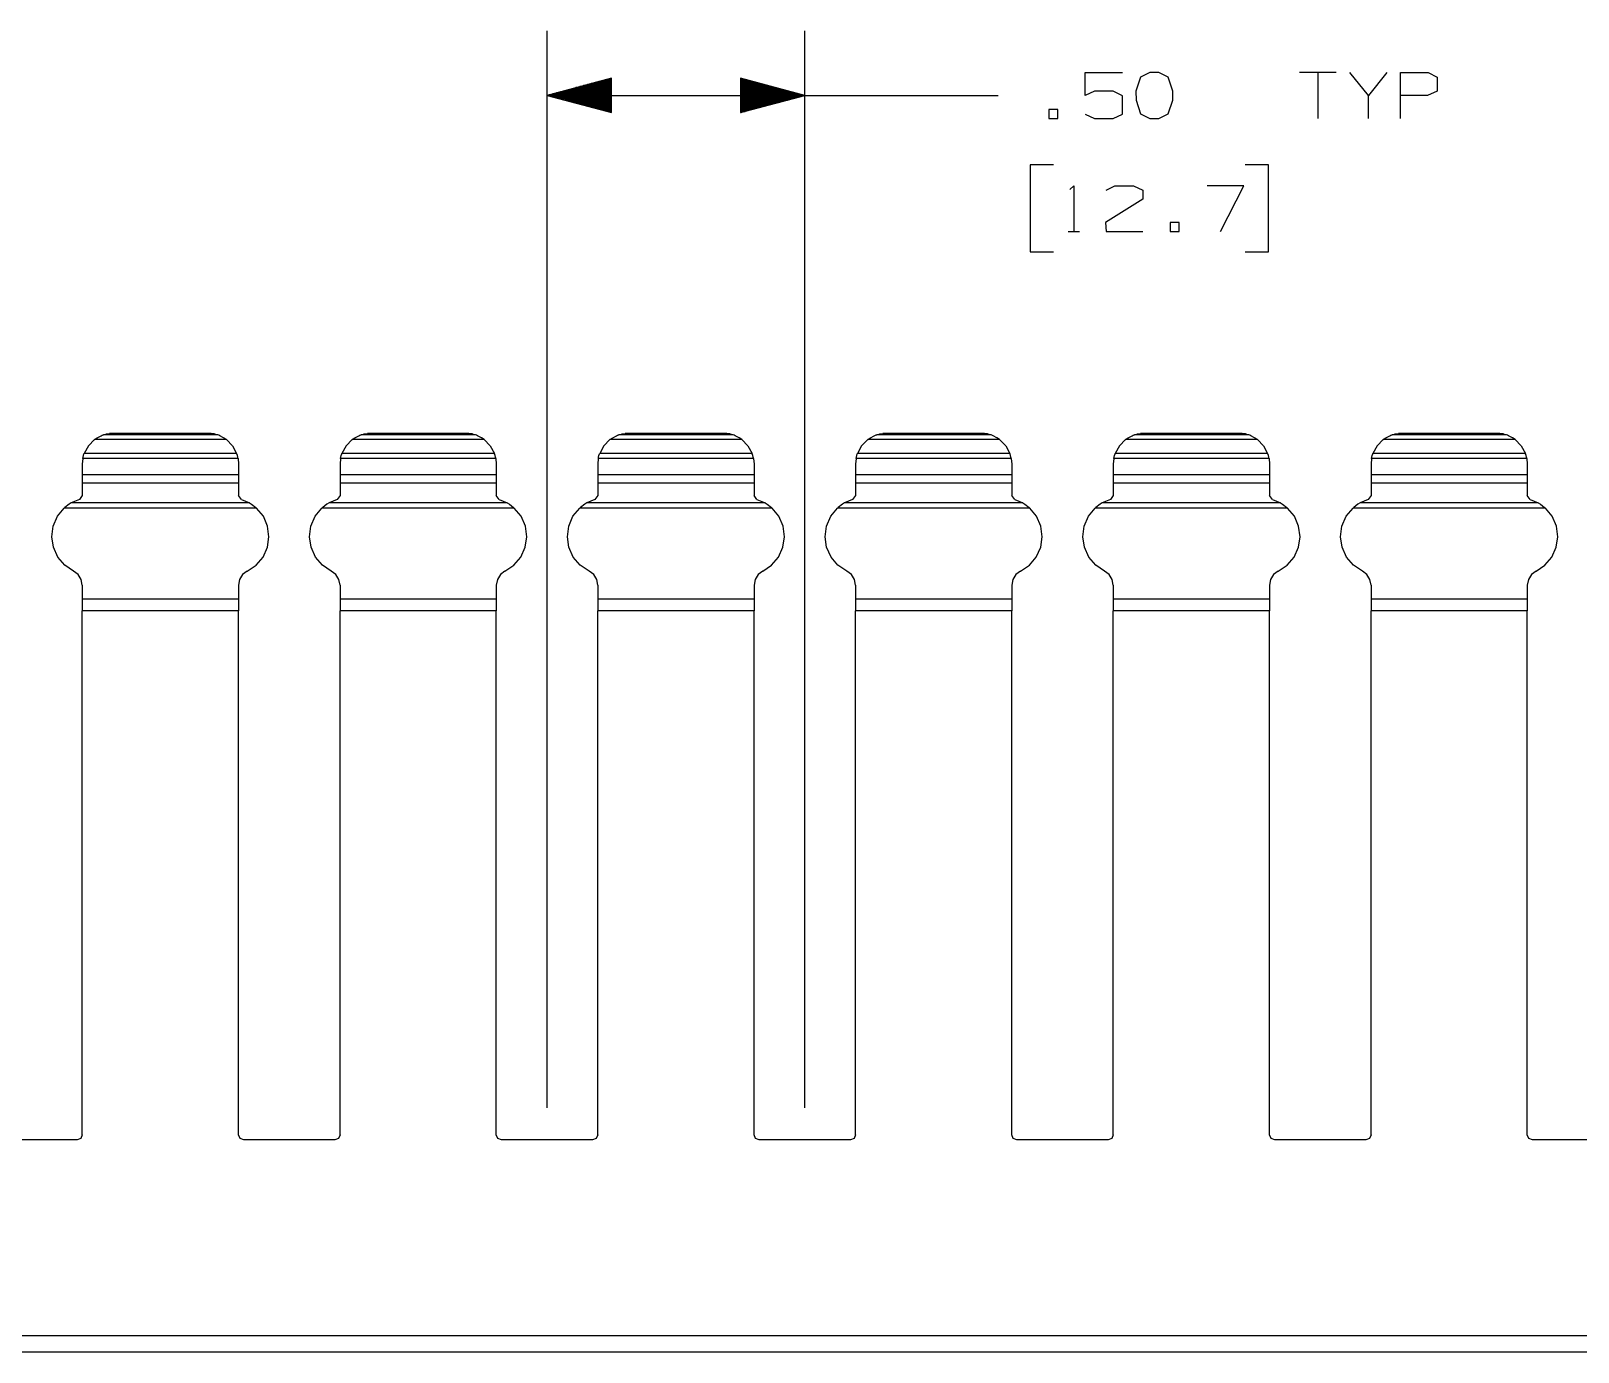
# Model space of a CAD drawing. Extents: x 0.6 to 16.4, y 0.4 to 10.6.
# Drawn here: x 9.152 to 12.153, y 3.28 to 5.843 of the extents above; entities that cross this region are included whole.
import ezdxf

# ---------------------------------------------------------------- set-up
doc = ezdxf.new("R2010")
doc.units = 0
doc.header["$MEASUREMENT"] = 0
doc.layers.add('1', color=7, linetype='Continuous')

msp = doc.modelspace()

# ---------------------------------------------------------------- linework, layer by layer
at = {"layer": '1', "color": 7, "linetype": 'Continuous'}
for p, q in [((10.152855, 3.753916), (10.152855, 5.842728)), ((10.652855, 3.753916), (10.652855, 5.842728)), ((10.277855, 5.751222), (10.152855, 5.717728)), ((10.277855, 5.732728), (10.208836, 5.732728)), ((10.277855, 5.734728), (10.2163, 5.734728)), ((10.277855, 5.736728), (10.223764, 5.736728)), ((10.277855, 5.738728), (10.231228, 5.738728)), ((10.277855, 5.740728), (10.238692, 5.740728)), ((10.277855, 5.742728), (10.246157, 5.742728)), ((10.277855, 5.744728), (10.25362, 5.744728)), ((10.277855, 5.746728), (10.261085, 5.746728)), ((10.277855, 5.748728), (10.268549, 5.748728)), ((10.277855, 5.750728), (10.276012, 5.750728)), ((10.277855, 5.750728), (10.276012, 5.750728)), ((10.277855, 5.684234), (10.277855, 5.751222)), ((10.652855, 5.717728), (10.527855, 5.751222)), ((10.527855, 5.751222), (10.527855, 5.684234)), ((10.527855, 5.750728), (10.529697, 5.750728)), ((10.527855, 5.750728), (10.529697, 5.750728)), ((10.527855, 5.748728), (10.537162, 5.748728)), ((10.527855, 5.746728), (10.544625, 5.746728)), ((10.527855, 5.744728), (10.55209, 5.744728)), ((10.527855, 5.742728), (10.559554, 5.742728)), ((10.527855, 5.740728), (10.567018, 5.740728)), ((10.527855, 5.738728), (10.574482, 5.738728)), ((10.527855, 5.736728), (10.581946, 5.736728)), ((10.527855, 5.734728), (10.58941, 5.734728)), ((10.527855, 5.732728), (10.596874, 5.732728)), ((11.196855, 5.717728), (11.196855, 5.76179)), ((11.196855, 5.76179), (11.269043, 5.76179)), ((11.304293, 5.753353), (11.294917, 5.726165)), ((11.322105, 5.76179), (11.304293, 5.753353)), ((11.339917, 5.76179), (11.322105, 5.76179)), ((11.35773, 5.753353), (11.339917, 5.76179)), ((11.367105, 5.726165), (11.35773, 5.753353)), ((11.683605, 5.76179), (11.612355, 5.76179)), ((11.64798, 5.76179), (11.64798, 5.672728)), ((11.746042, 5.717728), (11.710418, 5.76179)), ((11.781668, 5.76179), (11.746042, 5.717728)), ((11.80848, 5.672728), (11.80848, 5.76179)), ((11.80848, 5.76179), (11.861917, 5.76179)), ((11.861917, 5.76179), (11.87973, 5.753353)), ((11.87973, 5.753353), (11.87973, 5.726165)), ((10.152855, 5.717728), (10.777855, 5.717728)), ((10.152855, 5.717728), (10.277855, 5.684234)), ((10.277855, 5.718728), (10.156587, 5.718728)), ((10.277855, 5.716728), (10.156587, 5.716728)), ((10.277855, 5.720728), (10.164051, 5.720728)), ((10.277855, 5.714728), (10.164051, 5.714728)), ((10.277855, 5.722728), (10.171515, 5.722728)), ((10.277855, 5.712728), (10.171515, 5.712728)), ((10.277855, 5.724728), (10.17898, 5.724728)), ((10.277855, 5.710728), (10.17898, 5.710728)), ((10.277855, 5.726728), (10.186443, 5.726728)), ((10.277855, 5.708728), (10.186443, 5.708728)), ((10.277855, 5.728728), (10.193908, 5.728728)), ((10.277855, 5.706728), (10.193908, 5.706728)), ((10.277855, 5.730728), (10.201372, 5.730728)), ((10.277855, 5.704728), (10.201372, 5.704728)), ((10.277855, 5.702728), (10.208836, 5.702728)), ((10.527855, 5.730728), (10.604339, 5.730728)), ((10.527855, 5.728728), (10.611802, 5.728728)), ((10.527855, 5.726728), (10.619267, 5.726728)), ((10.527855, 5.724728), (10.626731, 5.724728)), ((10.527855, 5.722728), (10.634194, 5.722728)), ((10.527855, 5.720728), (10.641659, 5.720728)), ((10.527855, 5.718728), (10.649123, 5.718728)), ((10.527855, 5.684234), (10.652855, 5.717728)), ((10.527855, 5.716728), (10.649123, 5.716728)), ((10.527855, 5.714728), (10.641659, 5.714728)), ((10.527855, 5.712728), (10.634194, 5.712728)), ((10.527855, 5.710728), (10.626731, 5.710728)), ((10.527855, 5.708728), (10.619267, 5.708728)), ((10.527855, 5.706728), (10.611802, 5.706728)), ((10.527855, 5.704728), (10.604339, 5.704728)), ((10.527855, 5.702728), (10.596874, 5.702728)), ((10.777855, 5.717728), (11.027855, 5.717728)), ((11.214667, 5.726165), (11.196855, 5.717728)), ((11.25123, 5.726165), (11.214667, 5.726165)), ((11.269043, 5.71679), (11.25123, 5.726165)), ((11.269043, 5.681165), (11.269043, 5.71679)), ((11.294917, 5.726165), (11.295855, 5.708353)), ((11.295855, 5.708353), (11.304293, 5.682103)), ((11.35773, 5.682103), (11.367105, 5.708353)), ((11.367105, 5.708353), (11.367105, 5.726165)), ((11.746042, 5.672728), (11.746042, 5.717728)), ((11.86098, 5.717728), (11.80848, 5.717728)), ((11.87973, 5.726165), (11.86098, 5.717728)), ((10.277855, 5.700728), (10.2163, 5.700728)), ((10.277855, 5.698728), (10.223764, 5.698728)), ((10.277855, 5.696728), (10.231228, 5.696728)), ((10.277855, 5.694728), (10.238692, 5.694728)), ((10.277855, 5.692728), (10.246157, 5.692728)), ((10.277855, 5.690728), (10.25362, 5.690728)), ((10.277855, 5.688728), (10.261085, 5.688728)), ((10.277855, 5.686728), (10.268549, 5.686728)), ((10.277855, 5.684728), (10.276012, 5.684728)), ((10.277855, 5.684728), (10.276012, 5.684728)), ((10.527855, 5.700728), (10.58941, 5.700728)), ((10.527855, 5.698728), (10.581946, 5.698728)), ((10.527855, 5.696728), (10.574482, 5.696728)), ((10.527855, 5.694728), (10.567018, 5.694728)), ((10.527855, 5.692728), (10.559554, 5.692728)), ((10.527855, 5.690728), (10.55209, 5.690728)), ((10.527855, 5.688728), (10.544625, 5.688728)), ((10.527855, 5.686728), (10.537162, 5.686728)), ((10.527855, 5.684728), (10.529697, 5.684728)), ((10.527855, 5.684728), (10.529697, 5.684728)), ((11.143792, 5.69054), (11.12598, 5.69054)), ((11.12598, 5.69054), (11.12598, 5.672728)), ((11.12598, 5.672728), (11.143792, 5.672728)), ((11.143792, 5.672728), (11.143792, 5.69054)), ((11.196855, 5.681165), (11.214667, 5.672728)), ((11.214667, 5.672728), (11.25123, 5.672728)), ((11.25123, 5.672728), (11.269043, 5.681165)), ((11.304293, 5.682103), (11.322105, 5.672728)), ((11.322105, 5.672728), (11.339917, 5.672728)), ((11.339917, 5.672728), (11.35773, 5.682103)), ((11.135355, 5.582728), (11.090355, 5.582728)), ((11.090355, 5.582728), (11.090355, 5.413978)), ((11.552355, 5.582728), (11.507355, 5.582728)), ((11.552355, 5.413978), (11.552355, 5.582728)), ((11.16723, 5.534915), (11.17473, 5.542415)), ((11.17473, 5.542415), (11.17473, 5.453353)), ((11.237167, 5.533978), (11.254043, 5.542415)), ((11.254043, 5.542415), (11.290605, 5.542415)), ((11.290605, 5.542415), (11.308417, 5.533978)), ((11.308417, 5.533978), (11.308417, 5.516165)), ((11.504542, 5.542415), (11.433292, 5.542415)), ((11.459542, 5.453353), (11.504542, 5.542415)), ((11.308417, 5.516165), (11.23623, 5.471165)), ((11.23623, 5.471165), (11.237167, 5.453353)), ((11.379292, 5.471165), (11.36148, 5.471165)), ((11.36148, 5.471165), (11.36148, 5.453353)), ((11.379292, 5.453353), (11.379292, 5.471165)), ((11.16348, 5.453353), (11.18598, 5.453353)), ((11.237167, 5.453353), (11.308417, 5.453353)), ((11.36148, 5.453353), (11.379292, 5.453353)), ((11.090355, 5.413978), (11.135355, 5.413978)), ((11.507355, 5.413978), (11.552355, 5.413978)), ((9.274944, 5.050028), (9.263115, 5.03806)), ((9.274944, 5.050028), (9.280248, 5.053634)), ((9.530766, 5.050028), (9.274944, 5.050028)), ((9.280248, 5.053634), (9.287721, 5.057463)), ((9.287721, 5.057463), (9.289796, 5.058304)), ((9.289796, 5.058304), (9.291581, 5.058956)), ((9.291581, 5.058956), (9.29215, 5.059151)), ((9.29215, 5.059151), (9.292308, 5.059204)), ((9.292308, 5.059204), (9.295266, 5.060106)), ((9.513402, 5.059204), (9.292308, 5.059204)), ((9.295266, 5.060106), (9.298267, 5.060854)), ((9.298267, 5.060854), (9.301303, 5.061447)), ((9.301303, 5.061447), (9.304364, 5.061882)), ((9.501346, 5.061882), (9.304364, 5.061882)), ((9.504408, 5.061447), (9.501346, 5.061882)), ((9.507442, 5.060854), (9.504408, 5.061447)), ((9.510444, 5.060106), (9.507442, 5.060854)), ((9.513402, 5.059204), (9.510444, 5.060106)), ((9.51356, 5.059151), (9.513402, 5.059204)), ((9.514129, 5.058956), (9.51356, 5.059151)), ((9.515914, 5.058304), (9.514129, 5.058956)), ((9.517989, 5.057463), (9.515914, 5.058304)), ((9.525462, 5.053634), (9.517989, 5.057463)), ((9.530766, 5.050028), (9.525462, 5.053634)), ((9.530766, 5.050028), (9.542596, 5.03806)), ((9.774944, 5.050028), (9.763115, 5.03806)), ((9.774944, 5.050028), (9.780248, 5.053634)), ((10.030766, 5.050028), (9.774944, 5.050028)), ((9.780248, 5.053634), (9.787721, 5.057463)), ((9.787721, 5.057463), (9.789796, 5.058304)), ((9.789796, 5.058304), (9.791581, 5.058956)), ((9.791581, 5.058956), (9.79215, 5.059151)), ((9.79215, 5.059151), (9.792308, 5.059204)), ((9.792308, 5.059204), (9.795266, 5.060106)), ((10.013402, 5.059204), (9.792308, 5.059204)), ((9.795266, 5.060106), (9.798267, 5.060854)), ((9.798267, 5.060854), (9.801303, 5.061447)), ((9.801303, 5.061447), (9.804364, 5.061882)), ((10.001346, 5.061882), (9.804364, 5.061882)), ((10.004408, 5.061447), (10.001346, 5.061882)), ((10.007442, 5.060854), (10.004408, 5.061447)), ((10.010444, 5.060106), (10.007442, 5.060854)), ((10.013402, 5.059204), (10.010444, 5.060106)), ((10.01356, 5.059151), (10.013402, 5.059204)), ((10.014129, 5.058956), (10.01356, 5.059151)), ((10.015914, 5.058304), (10.014129, 5.058956)), ((10.017989, 5.057463), (10.015914, 5.058304)), ((10.025462, 5.053634), (10.017989, 5.057463)), ((10.030766, 5.050028), (10.025462, 5.053634)), ((10.030766, 5.050028), (10.042596, 5.03806)), ((10.274944, 5.050028), (10.263115, 5.03806)), ((10.274944, 5.050028), (10.280248, 5.053634)), ((10.530766, 5.050028), (10.274944, 5.050028)), ((10.280248, 5.053634), (10.287721, 5.057463)), ((10.287721, 5.057463), (10.289796, 5.058304)), ((10.289796, 5.058304), (10.291581, 5.058956)), ((10.291581, 5.058956), (10.29215, 5.059151)), ((10.29215, 5.059151), (10.292308, 5.059204)), ((10.292308, 5.059204), (10.295266, 5.060106)), ((10.513402, 5.059204), (10.292308, 5.059204)), ((10.295266, 5.060106), (10.298267, 5.060854)), ((10.298267, 5.060854), (10.301303, 5.061447)), ((10.301303, 5.061447), (10.304364, 5.061882)), ((10.501346, 5.061882), (10.304364, 5.061882)), ((10.504408, 5.061447), (10.501346, 5.061882)), ((10.507442, 5.060854), (10.504408, 5.061447)), ((10.510444, 5.060106), (10.507442, 5.060854)), ((10.513402, 5.059204), (10.510444, 5.060106)), ((10.51356, 5.059151), (10.513402, 5.059204)), ((10.514129, 5.058956), (10.51356, 5.059151)), ((10.515914, 5.058304), (10.514129, 5.058956)), ((10.517989, 5.057463), (10.515914, 5.058304)), ((10.525462, 5.053634), (10.517989, 5.057463)), ((10.530766, 5.050028), (10.525462, 5.053634)), ((10.530766, 5.050028), (10.542596, 5.03806)), ((10.774944, 5.050028), (10.763115, 5.03806)), ((10.774944, 5.050028), (10.780248, 5.053634)), ((11.030766, 5.050028), (10.774944, 5.050028)), ((10.780248, 5.053634), (10.787721, 5.057463)), ((10.787721, 5.057463), (10.789796, 5.058304)), ((10.789796, 5.058304), (10.791581, 5.058956)), ((10.791581, 5.058956), (10.79215, 5.059151)), ((10.79215, 5.059151), (10.792308, 5.059204)), ((10.792308, 5.059204), (10.795266, 5.060106)), ((11.013402, 5.059204), (10.792308, 5.059204)), ((10.795266, 5.060106), (10.798267, 5.060854)), ((10.798267, 5.060854), (10.801303, 5.061447)), ((10.801303, 5.061447), (10.804364, 5.061882)), ((11.001346, 5.061882), (10.804364, 5.061882)), ((11.004408, 5.061447), (11.001346, 5.061882)), ((11.007442, 5.060854), (11.004408, 5.061447)), ((11.010444, 5.060106), (11.007442, 5.060854)), ((11.013402, 5.059204), (11.010444, 5.060106)), ((11.01356, 5.059151), (11.013402, 5.059204)), ((11.014129, 5.058956), (11.01356, 5.059151)), ((11.015914, 5.058304), (11.014129, 5.058956)), ((11.017989, 5.057463), (11.015914, 5.058304)), ((11.025462, 5.053634), (11.017989, 5.057463)), ((11.030766, 5.050028), (11.025462, 5.053634)), ((11.030766, 5.050028), (11.042596, 5.03806)), ((11.274944, 5.050028), (11.263115, 5.03806)), ((11.274944, 5.050028), (11.280248, 5.053634)), ((11.530766, 5.050028), (11.274944, 5.050028)), ((11.280248, 5.053634), (11.287721, 5.057463)), ((11.287721, 5.057463), (11.289796, 5.058304)), ((11.289796, 5.058304), (11.291581, 5.058956)), ((11.291581, 5.058956), (11.29215, 5.059151)), ((11.29215, 5.059151), (11.292308, 5.059204)), ((11.292308, 5.059204), (11.295266, 5.060106)), ((11.513402, 5.059204), (11.292308, 5.059204)), ((11.295266, 5.060106), (11.298267, 5.060854)), ((11.298267, 5.060854), (11.301303, 5.061447)), ((11.301303, 5.061447), (11.304364, 5.061882)), ((11.501346, 5.061882), (11.304364, 5.061882)), ((11.504408, 5.061447), (11.501346, 5.061882)), ((11.507442, 5.060854), (11.504408, 5.061447)), ((11.510444, 5.060106), (11.507442, 5.060854)), ((11.513402, 5.059204), (11.510444, 5.060106)), ((11.51356, 5.059151), (11.513402, 5.059204)), ((11.514129, 5.058956), (11.51356, 5.059151)), ((11.515914, 5.058304), (11.514129, 5.058956)), ((11.517989, 5.057463), (11.515914, 5.058304)), ((11.525462, 5.053634), (11.517989, 5.057463)), ((11.530766, 5.050028), (11.525462, 5.053634)), ((11.530766, 5.050028), (11.542596, 5.03806)), ((11.774944, 5.050028), (11.763115, 5.03806)), ((11.774944, 5.050028), (11.780248, 5.053634)), ((12.030766, 5.050028), (11.774944, 5.050028)), ((11.780248, 5.053634), (11.787721, 5.057463)), ((11.787721, 5.057463), (11.789796, 5.058304)), ((11.789796, 5.058304), (11.791581, 5.058956)), ((11.791581, 5.058956), (11.79215, 5.059151)), ((11.79215, 5.059151), (11.792308, 5.059204)), ((11.792308, 5.059204), (11.795266, 5.060106)), ((12.013402, 5.059204), (11.792308, 5.059204)), ((11.795266, 5.060106), (11.798267, 5.060854)), ((11.798267, 5.060854), (11.801303, 5.061447)), ((11.801303, 5.061447), (11.804364, 5.061882)), ((12.001346, 5.061882), (11.804364, 5.061882)), ((12.004408, 5.061447), (12.001346, 5.061882)), ((12.007442, 5.060854), (12.004408, 5.061447)), ((12.010444, 5.060106), (12.007442, 5.060854)), ((12.013402, 5.059204), (12.010444, 5.060106)), ((12.01356, 5.059151), (12.013402, 5.059204)), ((12.014129, 5.058956), (12.01356, 5.059151)), ((12.015914, 5.058304), (12.014129, 5.058956)), ((12.017989, 5.057463), (12.015914, 5.058304)), ((12.025462, 5.053634), (12.017989, 5.057463)), ((12.030766, 5.050028), (12.025462, 5.053634)), ((12.030766, 5.050028), (12.042596, 5.03806)), ((9.2523, 5.0133), (9.25128, 5.002282)), ((9.2523, 5.0133), (9.25246, 5.014121)), ((9.55341, 5.0133), (9.2523, 5.0133)), ((9.25246, 5.014121), (9.252913, 5.016185)), ((9.252913, 5.016185), (9.253632, 5.018915)), ((9.253632, 5.018915), (9.254627, 5.022042)), ((9.254627, 5.022042), (9.255074, 5.023278)), ((9.263115, 5.03806), (9.255074, 5.023278)), ((9.550636, 5.023278), (9.255074, 5.023278)), ((9.542596, 5.03806), (9.550636, 5.023278)), ((9.551083, 5.022042), (9.550636, 5.023278)), ((9.552078, 5.018915), (9.551083, 5.022042)), ((9.552797, 5.016185), (9.552078, 5.018915)), ((9.55325, 5.014121), (9.552797, 5.016185)), ((9.55341, 5.0133), (9.55325, 5.014121)), ((9.55341, 5.0133), (9.55443, 5.002282)), ((9.7523, 5.0133), (9.75128, 5.002282)), ((9.7523, 5.0133), (9.75246, 5.014121)), ((10.05341, 5.0133), (9.7523, 5.0133)), ((9.75246, 5.014121), (9.752913, 5.016185)), ((9.752913, 5.016185), (9.753632, 5.018915)), ((9.753632, 5.018915), (9.754627, 5.022042)), ((9.754627, 5.022042), (9.755074, 5.023278)), ((9.763115, 5.03806), (9.755074, 5.023278)), ((10.050636, 5.023278), (9.755074, 5.023278)), ((10.042596, 5.03806), (10.050636, 5.023278)), ((10.051083, 5.022042), (10.050636, 5.023278)), ((10.052078, 5.018915), (10.051083, 5.022042)), ((10.052797, 5.016185), (10.052078, 5.018915)), ((10.05325, 5.014121), (10.052797, 5.016185)), ((10.05341, 5.0133), (10.05325, 5.014121)), ((10.05341, 5.0133), (10.05443, 5.002282)), ((10.2523, 5.0133), (10.25128, 5.002282)), ((10.2523, 5.0133), (10.25246, 5.014121)), ((10.55341, 5.0133), (10.2523, 5.0133)), ((10.25246, 5.014121), (10.252913, 5.016185)), ((10.252913, 5.016185), (10.253632, 5.018915)), ((10.253632, 5.018915), (10.254627, 5.022042)), ((10.254627, 5.022042), (10.255074, 5.023278)), ((10.263115, 5.03806), (10.255074, 5.023278)), ((10.550636, 5.023278), (10.255074, 5.023278)), ((10.542596, 5.03806), (10.550636, 5.023278)), ((10.551083, 5.022042), (10.550636, 5.023278)), ((10.552078, 5.018915), (10.551083, 5.022042)), ((10.552797, 5.016185), (10.552078, 5.018915)), ((10.55325, 5.014121), (10.552797, 5.016185)), ((10.55341, 5.0133), (10.55325, 5.014121)), ((10.55341, 5.0133), (10.55443, 5.002282)), ((10.7523, 5.0133), (10.75128, 5.002282)), ((10.7523, 5.0133), (10.75246, 5.014121)), ((11.05341, 5.0133), (10.7523, 5.0133)), ((10.75246, 5.014121), (10.752913, 5.016185)), ((10.752913, 5.016185), (10.753632, 5.018915)), ((10.753632, 5.018915), (10.754627, 5.022042)), ((10.754627, 5.022042), (10.755074, 5.023278)), ((10.763115, 5.03806), (10.755074, 5.023278)), ((11.050636, 5.023278), (10.755074, 5.023278)), ((11.042596, 5.03806), (11.050636, 5.023278)), ((11.051083, 5.022042), (11.050636, 5.023278)), ((11.052078, 5.018915), (11.051083, 5.022042)), ((11.052797, 5.016185), (11.052078, 5.018915)), ((11.05325, 5.014121), (11.052797, 5.016185)), ((11.05341, 5.0133), (11.05325, 5.014121)), ((11.05341, 5.0133), (11.05443, 5.002282)), ((11.2523, 5.0133), (11.25128, 5.002282)), ((11.2523, 5.0133), (11.25246, 5.014121)), ((11.55341, 5.0133), (11.2523, 5.0133)), ((11.25246, 5.014121), (11.252913, 5.016185)), ((11.252913, 5.016185), (11.253632, 5.018915)), ((11.253632, 5.018915), (11.254627, 5.022042)), ((11.254627, 5.022042), (11.255074, 5.023278)), ((11.263115, 5.03806), (11.255074, 5.023278)), ((11.550636, 5.023278), (11.255074, 5.023278)), ((11.542596, 5.03806), (11.550636, 5.023278)), ((11.551083, 5.022042), (11.550636, 5.023278)), ((11.552078, 5.018915), (11.551083, 5.022042)), ((11.552797, 5.016185), (11.552078, 5.018915)), ((11.55325, 5.014121), (11.552797, 5.016185)), ((11.55341, 5.0133), (11.55325, 5.014121)), ((11.55341, 5.0133), (11.55443, 5.002282)), ((11.7523, 5.0133), (11.75128, 5.002282)), ((11.7523, 5.0133), (11.75246, 5.014121)), ((12.05341, 5.0133), (11.7523, 5.0133)), ((11.75246, 5.014121), (11.752913, 5.016185)), ((11.752913, 5.016185), (11.753632, 5.018915)), ((11.753632, 5.018915), (11.754627, 5.022042)), ((11.754627, 5.022042), (11.755074, 5.023278)), ((11.763115, 5.03806), (11.755074, 5.023278)), ((12.050636, 5.023278), (11.755074, 5.023278)), ((12.042596, 5.03806), (12.050636, 5.023278)), ((12.051083, 5.022042), (12.050636, 5.023278)), ((12.052078, 5.018915), (12.051083, 5.022042)), ((12.052797, 5.016185), (12.052078, 5.018915)), ((12.05325, 5.014121), (12.052797, 5.016185)), ((12.05341, 5.0133), (12.05325, 5.014121)), ((12.05341, 5.0133), (12.05443, 5.002282)), ((9.25128, 5.002282), (9.25128, 4.981414)), ((9.55443, 5.002282), (9.55443, 4.981414)), ((9.75128, 5.002282), (9.75128, 4.981414)), ((10.05443, 5.002282), (10.05443, 4.981414)), ((10.25128, 5.002282), (10.25128, 4.981414)), ((10.55443, 5.002282), (10.55443, 4.981414)), ((10.75128, 5.002282), (10.75128, 4.981414)), ((11.05443, 5.002282), (11.05443, 4.981414)), ((11.25128, 5.002282), (11.25128, 4.981414)), ((11.55443, 5.002282), (11.55443, 4.981414)), ((11.75128, 5.002282), (11.75128, 4.981414)), ((12.05443, 5.002282), (12.05443, 4.981414)), ((9.55443, 4.981414), (9.25128, 4.981414)), ((9.25128, 4.981414), (9.25128, 4.975233)), ((9.25128, 4.975233), (9.25128, 4.965448)), ((9.55443, 4.965448), (9.25128, 4.965448)), ((9.25128, 4.965448), (9.25128, 4.941604)), ((9.55443, 4.981414), (9.55443, 4.975233)), ((9.55443, 4.975233), (9.55443, 4.965448)), ((9.55443, 4.965448), (9.55443, 4.941604)), ((10.05443, 4.981414), (9.75128, 4.981414)), ((9.75128, 4.981414), (9.75128, 4.975233)), ((9.75128, 4.975233), (9.75128, 4.965448)), ((10.05443, 4.965448), (9.75128, 4.965448)), ((9.75128, 4.965448), (9.75128, 4.941604)), ((10.05443, 4.981414), (10.05443, 4.975233)), ((10.05443, 4.975233), (10.05443, 4.965448)), ((10.05443, 4.965448), (10.05443, 4.941604)), ((10.55443, 4.981414), (10.25128, 4.981414)), ((10.25128, 4.981414), (10.25128, 4.975233)), ((10.25128, 4.975233), (10.25128, 4.965448)), ((10.55443, 4.965448), (10.25128, 4.965448)), ((10.25128, 4.965448), (10.25128, 4.941604)), ((10.55443, 4.981414), (10.55443, 4.975233)), ((10.55443, 4.975233), (10.55443, 4.965448)), ((10.55443, 4.965448), (10.55443, 4.941604)), ((11.05443, 4.981414), (10.75128, 4.981414)), ((10.75128, 4.981414), (10.75128, 4.975233)), ((10.75128, 4.975233), (10.75128, 4.965448)), ((11.05443, 4.965448), (10.75128, 4.965448)), ((10.75128, 4.965448), (10.75128, 4.941604)), ((11.05443, 4.981414), (11.05443, 4.975233)), ((11.05443, 4.975233), (11.05443, 4.965448)), ((11.05443, 4.965448), (11.05443, 4.941604)), ((11.55443, 4.981414), (11.25128, 4.981414)), ((11.25128, 4.981414), (11.25128, 4.975233)), ((11.25128, 4.975233), (11.25128, 4.965448)), ((11.55443, 4.965448), (11.25128, 4.965448)), ((11.25128, 4.965448), (11.25128, 4.941604)), ((11.55443, 4.981414), (11.55443, 4.975233)), ((11.55443, 4.975233), (11.55443, 4.965448)), ((11.55443, 4.965448), (11.55443, 4.941604)), ((12.05443, 4.981414), (11.75128, 4.981414)), ((11.75128, 4.981414), (11.75128, 4.975233)), ((11.75128, 4.975233), (11.75128, 4.965448)), ((12.05443, 4.965448), (11.75128, 4.965448)), ((11.75128, 4.965448), (11.75128, 4.941604)), ((12.05443, 4.981414), (12.05443, 4.975233)), ((12.05443, 4.975233), (12.05443, 4.965448)), ((12.05443, 4.965448), (12.05443, 4.941604)), ((9.225871, 4.924701), (9.217688, 4.918445)), ((9.229953, 4.927216), (9.225871, 4.924701)), ((9.245588, 4.933944), (9.229953, 4.927216)), ((9.575758, 4.927216), (9.229953, 4.927216)), ((9.25128, 4.941604), (9.245588, 4.933944)), ((9.560122, 4.933944), (9.55443, 4.941604)), ((9.560122, 4.933944), (9.575758, 4.927216)), ((9.575758, 4.927216), (9.57984, 4.924701)), ((9.57984, 4.924701), (9.588023, 4.918445)), ((9.725871, 4.924701), (9.717688, 4.918445)), ((9.729953, 4.927216), (9.725871, 4.924701)), ((9.745588, 4.933944), (9.729953, 4.927216)), ((10.075758, 4.927216), (9.729953, 4.927216)), ((9.75128, 4.941604), (9.745588, 4.933944)), ((10.060122, 4.933944), (10.05443, 4.941604)), ((10.060122, 4.933944), (10.075758, 4.927216)), ((10.075758, 4.927216), (10.07984, 4.924701)), ((10.07984, 4.924701), (10.088023, 4.918445)), ((10.225871, 4.924701), (10.217688, 4.918445)), ((10.229953, 4.927216), (10.225871, 4.924701)), ((10.245588, 4.933944), (10.229953, 4.927216)), ((10.575758, 4.927216), (10.229953, 4.927216)), ((10.25128, 4.941604), (10.245588, 4.933944)), ((10.560122, 4.933944), (10.55443, 4.941604)), ((10.560122, 4.933944), (10.575758, 4.927216)), ((10.575758, 4.927216), (10.57984, 4.924701)), ((10.57984, 4.924701), (10.588023, 4.918445)), ((10.725871, 4.924701), (10.717688, 4.918445)), ((10.729953, 4.927216), (10.725871, 4.924701)), ((10.745588, 4.933944), (10.729953, 4.927216)), ((11.075758, 4.927216), (10.729953, 4.927216)), ((10.75128, 4.941604), (10.745588, 4.933944)), ((11.060122, 4.933944), (11.05443, 4.941604)), ((11.060122, 4.933944), (11.075758, 4.927216)), ((11.075758, 4.927216), (11.07984, 4.924701)), ((11.07984, 4.924701), (11.088023, 4.918445)), ((11.225871, 4.924701), (11.217688, 4.918445)), ((11.229953, 4.927216), (11.225871, 4.924701)), ((11.245588, 4.933944), (11.229953, 4.927216)), ((11.575758, 4.927216), (11.229953, 4.927216)), ((11.25128, 4.941604), (11.245588, 4.933944)), ((11.560122, 4.933944), (11.55443, 4.941604)), ((11.560122, 4.933944), (11.575758, 4.927216)), ((11.575758, 4.927216), (11.57984, 4.924701)), ((11.57984, 4.924701), (11.588023, 4.918445)), ((11.725871, 4.924701), (11.717688, 4.918445)), ((11.729953, 4.927216), (11.725871, 4.924701)), ((11.745588, 4.933944), (11.729953, 4.927216)), ((12.075758, 4.927216), (11.729953, 4.927216)), ((11.75128, 4.941604), (11.745588, 4.933944)), ((12.060122, 4.933944), (12.05443, 4.941604)), ((12.060122, 4.933944), (12.075758, 4.927216)), ((12.075758, 4.927216), (12.07984, 4.924701)), ((12.07984, 4.924701), (12.088023, 4.918445)), ((9.194934, 4.882107), (9.203171, 4.901147)), ((9.203171, 4.901147), (9.21631, 4.917202)), ((9.217688, 4.918445), (9.21631, 4.917202)), ((9.5894, 4.917202), (9.21631, 4.917202)), ((9.588023, 4.918445), (9.5894, 4.917202)), ((9.602539, 4.901147), (9.5894, 4.917202)), ((9.610776, 4.882107), (9.602539, 4.901147)), ((9.694934, 4.882107), (9.703171, 4.901147)), ((9.703171, 4.901147), (9.71631, 4.917202)), ((9.717688, 4.918445), (9.71631, 4.917202)), ((10.0894, 4.917202), (9.71631, 4.917202)), ((10.088023, 4.918445), (10.0894, 4.917202)), ((10.102539, 4.901147), (10.0894, 4.917202)), ((10.110776, 4.882107), (10.102539, 4.901147)), ((10.194934, 4.882107), (10.203171, 4.901147)), ((10.203171, 4.901147), (10.21631, 4.917202)), ((10.217688, 4.918445), (10.21631, 4.917202)), ((10.5894, 4.917202), (10.21631, 4.917202)), ((10.588023, 4.918445), (10.5894, 4.917202)), ((10.602539, 4.901147), (10.5894, 4.917202)), ((10.610776, 4.882107), (10.602539, 4.901147)), ((10.694934, 4.882107), (10.703171, 4.901147)), ((10.703171, 4.901147), (10.71631, 4.917202)), ((10.717688, 4.918445), (10.71631, 4.917202)), ((11.0894, 4.917202), (10.71631, 4.917202)), ((11.088023, 4.918445), (11.0894, 4.917202)), ((11.102539, 4.901147), (11.0894, 4.917202)), ((11.110776, 4.882107), (11.102539, 4.901147)), ((11.194934, 4.882107), (11.203171, 4.901147)), ((11.203171, 4.901147), (11.21631, 4.917202)), ((11.217688, 4.918445), (11.21631, 4.917202)), ((11.5894, 4.917202), (11.21631, 4.917202)), ((11.588023, 4.918445), (11.5894, 4.917202)), ((11.602539, 4.901147), (11.5894, 4.917202)), ((11.610776, 4.882107), (11.602539, 4.901147)), ((11.694934, 4.882107), (11.703171, 4.901147)), ((11.703171, 4.901147), (11.71631, 4.917202)), ((11.717688, 4.918445), (11.71631, 4.917202)), ((12.0894, 4.917202), (11.71631, 4.917202)), ((12.088023, 4.918445), (12.0894, 4.917202)), ((12.102539, 4.901147), (12.0894, 4.917202)), ((12.110776, 4.882107), (12.102539, 4.901147)), ((9.192227, 4.861539), (9.194934, 4.882107)), ((9.613482, 4.861539), (9.610776, 4.882107)), ((9.692227, 4.861539), (9.694934, 4.882107)), ((10.113482, 4.861539), (10.110776, 4.882107)), ((10.192227, 4.861539), (10.194934, 4.882107)), ((10.613482, 4.861539), (10.610776, 4.882107)), ((10.692227, 4.861539), (10.694934, 4.882107)), ((11.113482, 4.861539), (11.110776, 4.882107)), ((11.192227, 4.861539), (11.194934, 4.882107)), ((11.613482, 4.861539), (11.610776, 4.882107)), ((11.692227, 4.861539), (11.694934, 4.882107)), ((12.113482, 4.861539), (12.110776, 4.882107)), ((9.195259, 4.841016), (9.192227, 4.861539)), ((9.203797, 4.822109), (9.195259, 4.841016)), ((9.601912, 4.822109), (9.610451, 4.841016)), ((9.610451, 4.841016), (9.613482, 4.861539)), ((9.695259, 4.841016), (9.692227, 4.861539)), ((9.703797, 4.822109), (9.695259, 4.841016)), ((10.101912, 4.822109), (10.110451, 4.841016)), ((10.110451, 4.841016), (10.113482, 4.861539)), ((10.195259, 4.841016), (10.192227, 4.861539)), ((10.203797, 4.822109), (10.195259, 4.841016)), ((10.601912, 4.822109), (10.610451, 4.841016)), ((10.610451, 4.841016), (10.613482, 4.861539)), ((10.695259, 4.841016), (10.692227, 4.861539)), ((10.703797, 4.822109), (10.695259, 4.841016)), ((11.101912, 4.822109), (11.110451, 4.841016)), ((11.110451, 4.841016), (11.113482, 4.861539)), ((11.195259, 4.841016), (11.192227, 4.861539)), ((11.203797, 4.822109), (11.195259, 4.841016)), ((11.601912, 4.822109), (11.610451, 4.841016)), ((11.610451, 4.841016), (11.613482, 4.861539)), ((11.695259, 4.841016), (11.692227, 4.861539)), ((11.703797, 4.822109), (11.695259, 4.841016)), ((12.101912, 4.822109), (12.110451, 4.841016)), ((12.110451, 4.841016), (12.113482, 4.861539)), ((9.217188, 4.806264), (9.203797, 4.822109)), ((9.234407, 4.794694), (9.217188, 4.806264)), ((9.571302, 4.794694), (9.588522, 4.806264)), ((9.588522, 4.806264), (9.601912, 4.822109)), ((9.717188, 4.806264), (9.703797, 4.822109)), ((9.734407, 4.794694), (9.717188, 4.806264)), ((10.071302, 4.794694), (10.088522, 4.806264)), ((10.088522, 4.806264), (10.101912, 4.822109)), ((10.217188, 4.806264), (10.203797, 4.822109)), ((10.234407, 4.794694), (10.217188, 4.806264)), ((10.571302, 4.794694), (10.588522, 4.806264)), ((10.588522, 4.806264), (10.601912, 4.822109)), ((10.717188, 4.806264), (10.703797, 4.822109)), ((10.734407, 4.794694), (10.717188, 4.806264)), ((11.071302, 4.794694), (11.088522, 4.806264)), ((11.088522, 4.806264), (11.101912, 4.822109)), ((11.217188, 4.806264), (11.203797, 4.822109)), ((11.234407, 4.794694), (11.217188, 4.806264)), ((11.571302, 4.794694), (11.588522, 4.806264)), ((11.588522, 4.806264), (11.601912, 4.822109)), ((11.717188, 4.806264), (11.703797, 4.822109)), ((11.734407, 4.794694), (11.717188, 4.806264)), ((12.071302, 4.794694), (12.088522, 4.806264)), ((12.088522, 4.806264), (12.101912, 4.822109)), ((9.243327, 4.788064), (9.234407, 4.794694)), ((9.249222, 4.77864), (9.243327, 4.788064)), ((9.25128, 4.767718), (9.249222, 4.77864)), ((9.556489, 4.77864), (9.55443, 4.767718)), ((9.562383, 4.788064), (9.556489, 4.77864)), ((9.571302, 4.794694), (9.562383, 4.788064)), ((9.743327, 4.788064), (9.734407, 4.794694)), ((9.749222, 4.77864), (9.743327, 4.788064)), ((9.75128, 4.767718), (9.749222, 4.77864)), ((10.056489, 4.77864), (10.05443, 4.767718)), ((10.062383, 4.788064), (10.056489, 4.77864)), ((10.071302, 4.794694), (10.062383, 4.788064)), ((10.243327, 4.788064), (10.234407, 4.794694)), ((10.249222, 4.77864), (10.243327, 4.788064)), ((10.25128, 4.767718), (10.249222, 4.77864)), ((10.556489, 4.77864), (10.55443, 4.767718)), ((10.562383, 4.788064), (10.556489, 4.77864)), ((10.571302, 4.794694), (10.562383, 4.788064)), ((10.743327, 4.788064), (10.734407, 4.794694)), ((10.749222, 4.77864), (10.743327, 4.788064)), ((10.75128, 4.767718), (10.749222, 4.77864)), ((11.056489, 4.77864), (11.05443, 4.767718)), ((11.062383, 4.788064), (11.056489, 4.77864)), ((11.071302, 4.794694), (11.062383, 4.788064)), ((11.243327, 4.788064), (11.234407, 4.794694)), ((11.249222, 4.77864), (11.243327, 4.788064)), ((11.25128, 4.767718), (11.249222, 4.77864)), ((11.556489, 4.77864), (11.55443, 4.767718)), ((11.562383, 4.788064), (11.556489, 4.77864)), ((11.571302, 4.794694), (11.562383, 4.788064)), ((11.743327, 4.788064), (11.734407, 4.794694)), ((11.749222, 4.77864), (11.743327, 4.788064)), ((11.75128, 4.767718), (11.749222, 4.77864)), ((12.056489, 4.77864), (12.05443, 4.767718)), ((12.062383, 4.788064), (12.056489, 4.77864)), ((12.071302, 4.794694), (12.062383, 4.788064)), ((9.25128, 4.767718), (9.25128, 4.740124)), ((9.55443, 4.767718), (9.55443, 4.740124)), ((9.75128, 4.767718), (9.75128, 4.740124)), ((10.05443, 4.767718), (10.05443, 4.740124)), ((10.25128, 4.767718), (10.25128, 4.740124)), ((10.55443, 4.767718), (10.55443, 4.740124)), ((10.75128, 4.767718), (10.75128, 4.740124)), ((11.05443, 4.767718), (11.05443, 4.740124)), ((11.25128, 4.767718), (11.25128, 4.740124)), ((11.55443, 4.767718), (11.55443, 4.740124)), ((11.75128, 4.767718), (11.75128, 4.740124)), ((12.05443, 4.767718), (12.05443, 4.740124)), ((9.55443, 4.740124), (9.25128, 4.740124)), ((9.25128, 4.740124), (9.25128, 4.729941)), ((9.25128, 4.729941), (9.25128, 4.717957)), ((9.55443, 4.717957), (9.25128, 4.717957)), ((9.25128, 3.701416), (9.25128, 4.717957)), ((9.55443, 4.740124), (9.55443, 4.729941)), ((9.55443, 4.729941), (9.55443, 4.717957)), ((9.55443, 3.701416), (9.55443, 4.717957)), ((10.05443, 4.740124), (9.75128, 4.740124)), ((9.75128, 4.740124), (9.75128, 4.729941)), ((9.75128, 4.729941), (9.75128, 4.717957)), ((10.05443, 4.717957), (9.75128, 4.717957)), ((9.75128, 3.701416), (9.75128, 4.717957)), ((10.05443, 4.740124), (10.05443, 4.729941)), ((10.05443, 4.729941), (10.05443, 4.717957)), ((10.05443, 3.701416), (10.05443, 4.717957)), ((10.55443, 4.740124), (10.25128, 4.740124)), ((10.25128, 4.740124), (10.25128, 4.729941)), ((10.25128, 4.729941), (10.25128, 4.717957)), ((10.55443, 4.717957), (10.25128, 4.717957)), ((10.25128, 3.701416), (10.25128, 4.717957)), ((10.55443, 4.740124), (10.55443, 4.729941)), ((10.55443, 4.729941), (10.55443, 4.717957)), ((10.55443, 3.701416), (10.55443, 4.717957)), ((11.05443, 4.740124), (10.75128, 4.740124)), ((10.75128, 4.740124), (10.75128, 4.729941)), ((10.75128, 4.729941), (10.75128, 4.717957)), ((11.05443, 4.717957), (10.75128, 4.717957)), ((10.75128, 3.701416), (10.75128, 4.717957)), ((11.05443, 4.740124), (11.05443, 4.729941)), ((11.05443, 4.729941), (11.05443, 4.717957)), ((11.05443, 3.701416), (11.05443, 4.717957)), ((11.55443, 4.740124), (11.25128, 4.740124)), ((11.25128, 4.740124), (11.25128, 4.729941)), ((11.25128, 4.729941), (11.25128, 4.717957)), ((11.55443, 4.717957), (11.25128, 4.717957)), ((11.25128, 3.701416), (11.25128, 4.717957)), ((11.55443, 4.740124), (11.55443, 4.729941)), ((11.55443, 4.729941), (11.55443, 4.717957)), ((11.55443, 3.701416), (11.55443, 4.717957)), ((12.05443, 4.740124), (11.75128, 4.740124)), ((11.75128, 4.740124), (11.75128, 4.729941)), ((11.75128, 4.729941), (11.75128, 4.717957)), ((12.05443, 4.717957), (11.75128, 4.717957)), ((11.75128, 3.701416), (11.75128, 4.717957)), ((12.05443, 4.740124), (12.05443, 4.729941)), ((12.05443, 4.729941), (12.05443, 4.717957)), ((12.05443, 3.701416), (12.05443, 4.717957)), ((9.241281, 3.691416), (9.06443, 3.691416)), ((9.248351, 3.694345), (9.241281, 3.691416)), ((9.25128, 3.701416), (9.248351, 3.694345)), ((9.557359, 3.694345), (9.55443, 3.701416)), ((9.56443, 3.691416), (9.557359, 3.694345)), ((9.741281, 3.691416), (9.56443, 3.691416)), ((9.748351, 3.694345), (9.741281, 3.691416)), ((9.75128, 3.701416), (9.748351, 3.694345)), ((10.057359, 3.694345), (10.05443, 3.701416)), ((10.06443, 3.691416), (10.057359, 3.694345)), ((10.241281, 3.691416), (10.06443, 3.691416)), ((10.248351, 3.694345), (10.241281, 3.691416)), ((10.25128, 3.701416), (10.248351, 3.694345)), ((10.557359, 3.694345), (10.55443, 3.701416)), ((10.56443, 3.691416), (10.557359, 3.694345)), ((10.741281, 3.691416), (10.56443, 3.691416)), ((10.748351, 3.694345), (10.741281, 3.691416)), ((10.75128, 3.701416), (10.748351, 3.694345)), ((11.057359, 3.694345), (11.05443, 3.701416)), ((11.06443, 3.691416), (11.057359, 3.694345)), ((11.241281, 3.691416), (11.06443, 3.691416)), ((11.248351, 3.694345), (11.241281, 3.691416)), ((11.25128, 3.701416), (11.248351, 3.694345)), ((11.557359, 3.694345), (11.55443, 3.701416)), ((11.56443, 3.691416), (11.557359, 3.694345)), ((11.741281, 3.691416), (11.56443, 3.691416)), ((11.748351, 3.694345), (11.741281, 3.691416)), ((11.75128, 3.701416), (11.748351, 3.694345)), ((12.057359, 3.694345), (12.05443, 3.701416)), ((12.06443, 3.691416), (12.057359, 3.694345)), ((12.241281, 3.691416), (12.06443, 3.691416)), ((13.152855, 3.311324), (5.152855, 3.311324)), ((13.152855, 3.279839), (5.152855, 3.279839))]:
    msp.add_line(p, q, dxfattribs=at)

doc.saveas('drawing.dxf')
